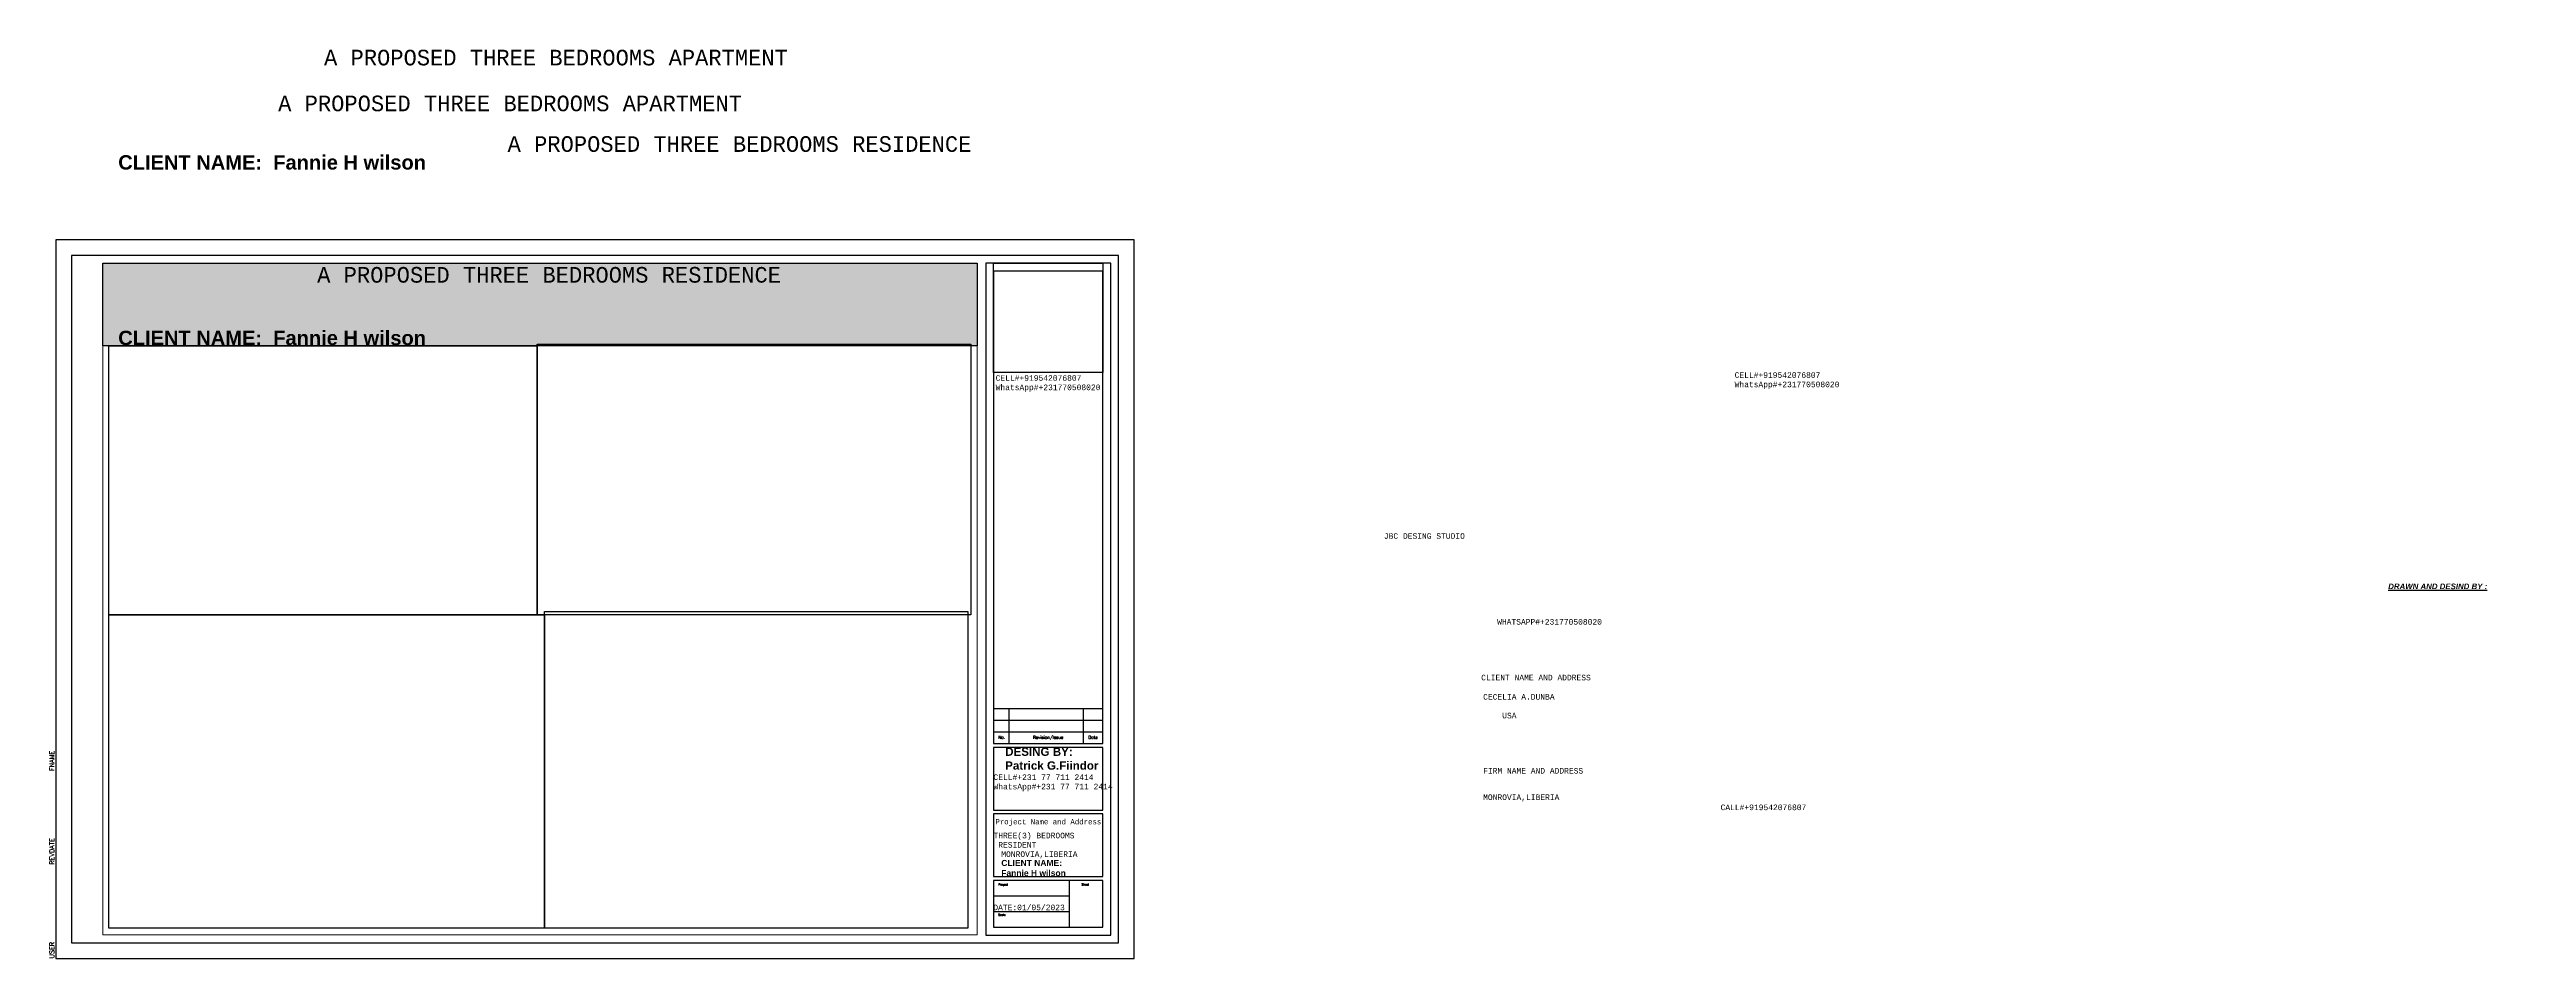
# Paper-space layout 'Layout1-D-Size Layout' of a CAD drawing. Header units: inches. Extents: x -0.2 to 79, y 0 to 29.1.
# The model-space entities are those that its viewports show. They can reach past a viewport. Long polylines and large blocks are cut down to what shows.
import ezdxf
from ezdxf.enums import TextEntityAlignment as Align

# ---------------------------------------------------------------- set-up
doc = ezdxf.new("R2010")
doc.units = ezdxf.units.IN
doc.header["$MEASUREMENT"] = 0
for name, color, linetype, lineweight in [('A-DIM', 7, 'Continuous', 25), ('A-TEXT', 7, 'Continuous', 25), ('A-WALL', 7, 'Continuous', 35)]:
    doc.layers.add(name, color=color, linetype=linetype, lineweight=lineweight)
doc.layers.add('Viewport', color=5, linetype='Continuous')
doc.styles.add('Roman', font='romans')
doc.styles.add('SANSSERIFBOLD', font='sanssb__.ttf')
doc.styles.get("Standard").update_dxf_attribs({"font": 'consolab.ttf', "height": 11})
picture_1 = doc.add_image_def('image5.jpeg', size_in_pixel=(500, 500))
picture_2 = doc.add_image_def('image1.jpg', size_in_pixel=(2270, 1418))
picture_3 = doc.add_image_def('image2.jpg', size_in_pixel=(1179, 741))
picture_4 = doc.add_image_def('image3.jpg', size_in_pixel=(1217, 876))
picture_5 = doc.add_image_def('image4.jpg', size_in_pixel=(1027, 769))

msp = doc.modelspace()

# ---------------------------------------------------------------- pictures from other files: only their frames are drawn
at = {"layer": 'A-DIM'}
image = msp.add_image(picture_3, insert=(13188.8, 21610.3), size_in_units=(763, 479.5), dxfattribs=at)
image.dxf.flags = 7
image = msp.add_image(picture_2, insert=(13951.8, 21610.3), size_in_units=(772.4, 482.5), dxfattribs=at)
image.dxf.flags = 7
image = msp.add_image(picture_4, insert=(13188.8, 21051.8), size_in_units=(775.9, 558.5), dxfattribs=at)
image.dxf.flags = 7
image = msp.add_image(picture_5, insert=(13964.7, 21051.8), size_in_units=(753.9, 564.5), dxfattribs=at)
image.dxf.flags = 7

psp = doc.layouts.new('Layout1-D-Size Layout')

# ---------------------------------------------------------------- hatches: boundary and pattern name
at = {"layer": 'A-DIM', "transparency": 33554687}
h = psp.add_hatch(color=256, dxfattribs=at)
h.dxf.hatch_style = 1
h.set_gradient(color1=(39, 118, 187), color2=(199, 200, 202), tint=1, name='SPHERICAL')
h.paths.add_polyline_path([(29.476, 19.603), (29.476, 22.254), (1.5, 22.254), (1.5, 19.603)])
h = psp.add_hatch(color=256, dxfattribs=at)
h.dxf.hatch_style = 1
h.set_gradient(color1=(39, 118, 187), color2=(173, 221, 247), tint=1, name='SPHERICAL')
h.paths.add_polyline_path([(1.5, 22.254), (1.5, 19.603), (29.476, 19.603), (29.476, 22.254)])

# ---------------------------------------------------------------- linework, layer by layer
for p, q in [((34.5, 23), (0, 23)), ((0, 23), (0, 0)), ((34.5, 0), (34.5, 23)), ((34, 22.5), (0.5, 22.5)), ((0.5, 22.5), (0.5, 0.5)), ((33.75, 22.25), (29.75, 22.25)), ((29.75, 22.25), (29.75, 0.75)), ((33.75, 0.75), (33.75, 22.25)), ((34, 0.5), (34, 22.5)), ((33.5, 22), (30, 22)), ((30, 22), (30, 6.875)), ((33.5, 6.875), (33.5, 22)), ((30, 8), (33.5, 8)), ((30.5, 6.875), (30.5, 8)), ((32.875, 6.875), (32.875, 8)), ((30, 7.625), (33.5, 7.625)), ((30, 7.25), (33.5, 7.25)), ((30, 6.875), (33.5, 6.875)), ((33.5, 6.75), (30, 6.75)), ((30, 6.75), (30, 4.75)), ((33.5, 4.75), (33.5, 6.75)), ((30, 4.75), (33.5, 4.75)), ((33.5, 4.625), (30, 4.625)), ((30, 4.625), (30, 2.625)), ((33.5, 2.625), (33.5, 4.625)), ((30, 2.625), (33.5, 2.625)), ((33.5, 2.5), (30, 2.5)), ((30, 2.5), (30, 1)), ((32.434, 1), (32.434, 2.5)), ((33.5, 1), (33.5, 2.5)), ((30, 2), (32.434, 2)), ((30, 1.5), (32.434, 1.5)), ((30, 1), (33.5, 1)), ((0, 0), (34.5, 0)), ((0.5, 0.5), (34, 0.5)), ((29.75, 0.75), (33.75, 0.75))]:
    psp.add_line(p, q)
at = {"layer": 'A-DIM'}
psp.add_lwpolyline([(1.5, 22.254), (29.476, 22.254), (29.476, 19.603), (1.5, 19.603)], close=True, dxfattribs=at)

# ---------------------------------------------------------------- texts
at = {"style": 'Roman'}
for s, p in [('Revision/Issue', (31.748, 7.078)), ('No.', (30.264, 7.078)), ('Date', (33.184, 7.078))]:
    psp.add_text(s, height=0.1, dxfattribs=at).set_placement(p, align=Align.MIDDLE_CENTER)
for s, p in [('Project', (30.155, 2.335)), ('Sheet', (32.818, 2.335)), ('Scale', (30.155, 1.363))]:
    psp.add_text(s, height=0.065, dxfattribs=at).set_placement(p)
at = {"color": 0, "style": 'Roman', "flags": 8}
for tag, p in [('FNAME', (-0.05, 6)), ('REVDATE', (-0.05, 3)), ('USER', (-0.05, 0))]:
    psp.add_attdef(tag, p, '', height=0.15, rotation=90, dxfattribs=at)
at = {"layer": 'A-TEXT'}
psp.add_text('Project Name and Address', height=0.16652, dxfattribs=at).set_placement((30.061, 4.293))
at = {"layer": 'A-TEXT', "attachment_point": 1}
for s, width, gutter_width, heights, insert, char_height in [('{\\fConsolas|b0|i0|c0|p49;\\C1;A PROPOSED THREE BEDROOMS APARTMENT }', 16.46464, 2.502, [0], (8.582, 29.083), 0.50041), ('{\\fConsolas|b0|i0|c0|p49;\\C1;A PROPOSED THREE BEDROOMS APARTMENT }', 16.46464, 2.502, [0], (7.114, 27.615), 0.50041), ('{\\fConsolas|b0|i0|c0|p49;\\C1;A PROPOSED THREE BEDROOMS RESIDENCE }', 16.46464, 2.502, [0], (14.454, 26.316), 0.50041), ('{\\fConsolas|b0|i0|c0|p49;\\C1;A PROPOSED THREE BEDROOMS RESIDENCE }', 16.46464, 2.502, [0], (8.362, 22.13), 0.50041), ('{\\fConsolas|b0|i0|c0|p49;\\C7;CELL#\\C1;+919542076807\\C7;\\PWhatsApp#\\C1;+231770508020}', 1.56264, 0.899, [0], (30.069, 18.668), 0.17986), ('{\\fConsolas|b0|i0|c0|p49;\\C7;CELL#+919542076807\\PWhatsApp#+231770508020}', 3.60568, 2.075, [0], (53.711, 18.762), 0.17986), ('{\\fConsolas|b0|i0|c0|p49;\\C7;CLIENT NAME AND ADDRESS}', 4.33224, 0.899, [0], (45.603, 9.08), 0.17986), ('{\\fConsolas|b0|i0|c0|p49;\\C1;CECELIA A.DUNBA\\P\\P    USA}', 2.80066, 0.899, [0], (45.665, 8.463), 0.17986), ('{\\fConsolas|b0|i0|c0|p49;\\C7;CELL#+231 77 711 2414\\PWhatsApp#+231 77 711 2414}', 3.60568, 2.075, [0], (30, 5.891), 0.17986), ('{\\fConsolas|b0|i0|c0|p49;\\C7;FIRM NAME AND ADDRESS}', 3.44473, 0.899, [0], (45.665, 6.096), 0.17986), ('{\\fConsolas|b0|i0|c0|p49;\\C1;MONROVIA,LIBERIA}', 3.44473, 0.899, [0], (45.665, 5.251), 0.17986), ('{\\fConsolas|b0|i0|c0|p49;\\C7;THREE(3) BEDROOMS\\P RESIDENT}', 3.16287, 0.899, [0], (30, 4.025), 0.17986), ('\\pxtc10;{\\fConsolas|b0|i0|c0|p49;\\C7;MONROVIA,LIBERIA}', 2.01373, 0.899, [0.229], (30.249, 3.429), 0.17986), ('{\\fConsolas|b0|i0|c0|p49;\\C7;DATE:01/05/2023}', 1.56264, 0.899, [0], (29.994, 1.724), 0.17986)]:
    psp.add_mtext_dynamic_manual_height_columns(s, width=width, gutter_width=gutter_width, heights=heights, dxfattribs=dict(at, insert=insert, char_height=char_height))
at = {"layer": 'A-TEXT', "attachment_point": 1, "style": 'SANSSERIFBOLD'}
for s, width, gutter_width, insert, char_height in [('{\\C7;CLIENT NAME:  \\C1;Fannie H wilson}', 12.59589, 2.298, (1.998, 25.709), 0.45968), ('{\\C7;CLIENT NAME:  \\C1;Fannie H wilson}', 12.59589, 2.298, (1.998, 20.091), 0.45968), ('{\\C7;DESING BY:\\P\\C1;Patrick G.Fiindor}', 7.26454, 1.326, (30.373, 6.75), 0.26512), ('{\\C7;CLIENT NAME:\\P\\C1;Fannie H wilson}', 5.3171, 0.97, (30.249, 3.155), 0.19405)]:
    psp.add_mtext_dynamic_manual_height_columns(s, width=width, gutter_width=gutter_width, heights=[0], dxfattribs=dict(at, insert=insert, char_height=char_height))
at = {"layer": 'A-TEXT', "char_height": 0.17986, "width": 4.33224, "attachment_point": 1}
for s, insert in [('JBC DESING STUDIO', (42.49, 13.611)), ('WHATSAPP#+231770508020', (46.113, 10.864)), ('CALL#+919542076807', (53.261, 4.927))]:
    psp.add_mtext(s, dxfattribs=dict(at, insert=insert))
at = {"layer": 'A-TEXT', "insert": (74.621, 12), "char_height": 0.17986, "width": 4.33224, "attachment_point": 1, "bg_fill": 2}
psp.add_mtext('{\\fArial|b1|i1|c0|p34;\\L\\C7;DRAWN AND DESIND BY :}', dxfattribs=at)

# ---------------------------------------------------------------- pictures from other files: only their frames are drawn
at = {"layer": 'A-DIM'}
image = psp.add_image(picture_1, insert=(30, 18.75), size_in_units=(3.5, 3.5), dxfattribs=at)
image.dxf.flags = 7

# ---------------------------------------------------------------- viewports
for view_center_point, view_height, status in [((12486.426, 3566.496), 1212.97095, 3), ((18906.839, 24169.299), 992.95542, 5), ((13956.552, 21638.616), 1197.09574, 6)]:
    psp.add_viewport(center=(15.488, 11.505), size=(27.976, 21.4991), view_center_point=view_center_point, view_height=view_height, status=status, dxfattribs=at)
at = {"layer": 'A-WALL'}
psp.add_viewport(center=(15.488, 11.505), size=(27.976, 21.4991), view_center_point=(11074.392, 18268.624), view_height=1258.77107, status=4, dxfattribs=at)
at = {"layer": 'Viewport'}
psp.add_viewport(center=(15.488, 11.505), size=(27.976, 21.4991), view_center_point=(605.967, 465.994), view_height=1031.95692, dxfattribs=at)

doc.saveas('drawing.dxf')
